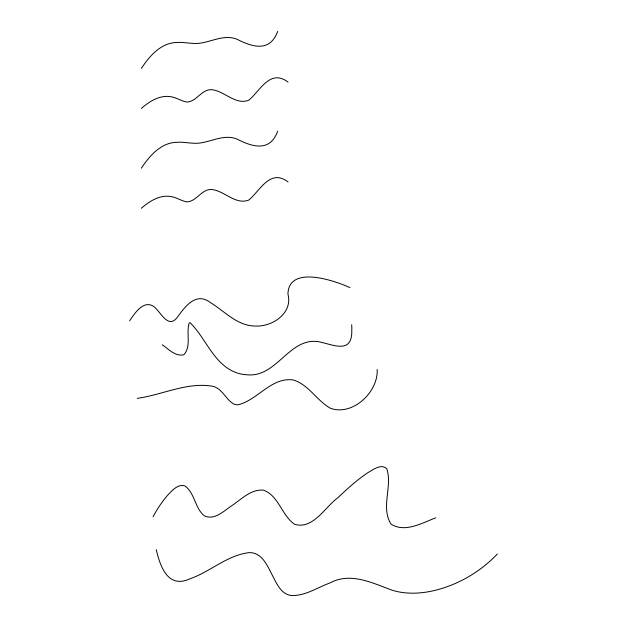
<?xml version="1.0" encoding="UTF-8"?>
<svg xmlns="http://www.w3.org/2000/svg" width="627" height="627" viewBox="0 0 627 627"><rect width="100%" height="100%" fill="white"/><g stroke="black" fill="none" stroke-linecap="round" stroke-linejoin="round"><path stroke-width="0.94" d="M277.69 31.35C270.033 52.535 252.328 47.143 236.959 39.219C224.685 34.281 212.459 41.366 200.381 43.138A36.969 36.969 0 0 1 192.489 43.373L180.882 42.354L174.572 42.573A31.718 31.718 0 0 0 164.407 45.512C154.493 50.45 147.376 59.377 141.341 68.406M277.69 131.168C270.033 152.353 252.328 146.961 236.959 139.037C224.685 134.1 212.459 141.185 200.381 142.956A36.969 36.969 0 0 1 192.489 143.191L180.882 142.172L174.572 142.392A31.718 31.718 0 0 0 164.407 145.331C154.493 150.268 147.376 159.195 141.341 168.216M153.074 516.734C157.283 508.92 162.181 501.435 168.036 494.75C172.37 490.345 178.044 483.691 184.957 485.917C194.817 493.159 194.825 507.807 204.081 515.676C214.458 520.974 224.341 510.488 232.452 505.237C241.834 498.873 251.333 488.919 263.591 490.173C278.858 495.965 281.695 515.222 294.408 524.18C312.693 530.207 325.295 506.867 337.977 497.611C347.35 488.762 356.935 480.047 367.641 472.821C372.963 469.882 381.357 463.102 386.859 468.918C392.62 486.685 380.417 507.564 391.107 524.18C404.995 533.013 422.159 522.981 435.741 517.8M129.624 320.828C134.617 313.382 143.716 299.322 153.944 306.65C160.88 312.011 168.342 330.045 177.778 316.721C185.326 306.125 196.423 291.626 210.437 302.606C222.977 310.153 233.448 321.902 248.198 325.248A34.242 34.242 0 0 0 254.774 326.032C272.126 327.184 293.091 313.288 287.942 294.079C288.679 264.492 335.437 280.872 349.913 287.652M141.341 108.416C149.312 101.566 159.423 94.967 170.442 96.644C176.258 97.334 181.109 101.096 186.822 102.06C196.807 101.762 201.526 88.838 211.989 89.708C224.701 91.197 235.266 105.164 248.637 100.328C260.181 90.962 269.955 68.39 288.067 82.113M141.341 208.235C149.312 201.385 159.423 194.785 170.442 196.463C176.258 197.152 181.109 200.906 186.822 201.878C196.807 201.58 201.526 188.656 211.989 189.526C224.701 191.008 235.266 204.982 248.637 200.146C260.181 190.78 269.955 168.208 288.067 181.932M137.203 398.349C162.565 394.908 187.755 381.443 213.635 386.459C222.499 389.367 225.853 399.156 233.393 403.819A8.37 8.37 0 0 0 238.464 404.697C257.971 399.72 271.366 377.031 293.115 379.931C308.837 384.586 316.776 400.818 330.703 408.381C353.025 416.124 378.434 391.773 377.172 369.538M162.322 344.787C168.545 349.215 175.529 356.724 183.813 354.788C191.635 346.3 185.929 333.164 189.189 323.07L190.028 322.67C206.338 338.447 213.838 365.353 237.539 373.104A35.026 35.026 0 0 0 246.826 374.75C276.719 378.097 289.071 337.005 318.563 341.699C332.929 344.458 352.319 354.819 351.786 330.437A44.697 44.697 0 0 0 351.755 326.118L351.661 324.778M156.264 549.683C159.987 565.632 167.581 588.941 189.479 578.987C210.076 571.926 226.99 555.263 249.091 552.638C261.498 552.191 267 564.833 271.726 574.113C276.217 582.381 280.261 593.636 290.763 595.47C304.8 596.332 316.972 587.656 329.692 583.063C350.524 571.738 372.446 583.055 392.298 590.281A67.402 67.402 0 0 0 402.048 592.437C416.955 594.553 432.175 591.959 446.283 587.013A129.773 129.773 0 0 0 497.391 553.947"/></g></svg>
